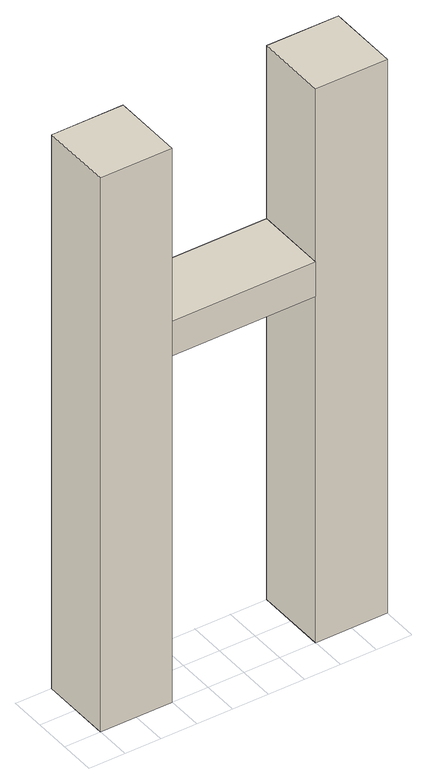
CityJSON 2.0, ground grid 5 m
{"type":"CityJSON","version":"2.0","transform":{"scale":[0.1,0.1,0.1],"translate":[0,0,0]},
"CityObjects":{
"building1":{"type":"Building","attributes":{"name":"Left Tower","class":"Residential"},"geometry":[{"type":"Solid","lod":"2","boundaries":[[[[0,1,2,3]],[[4,5,6,7]],[[0,4,7,3]],[[1,5,4,0]],[[2,6,5,1]],[[3,7,6,2]]]]}]},
"building2":{"type":"Building","attributes":{"name":"Connecting Bridge","class":"Infrastructure"},"geometry":[{"type":"Solid","lod":"2","boundaries":[[[[8,9,10,11]],[[12,13,14,15]],[[8,12,15,11]],[[9,13,12,8]],[[10,14,13,9]],[[11,15,14,10]]]]}]},
"building3":{"type":"Building","attributes":{"name":"Right Tower","class":"Residential"},"geometry":[{"type":"Solid","lod":"2","boundaries":[[[[16,17,18,19]],[[20,21,22,23]],[[16,20,23,19]],[[17,21,20,16]],[[18,22,21,17]],[[19,23,22,18]]]]}]}
},
"vertices":[
[100,0,0],[100,100,0],[0,100,0],[0,0,0],[100,0,800],[100,100,800],[0,100,800],[0,0,800],
[300,0,500],[300,100,500],[100,100,500],[100,0,500],[300,0,550],[300,100,550],[100,100,550],[100,0,550],
[400,0,0],[400,100,0],[300,100,0],[300,0,0],[400,0,800],[400,100,800],[300,100,800],[300,0,800]
]}
